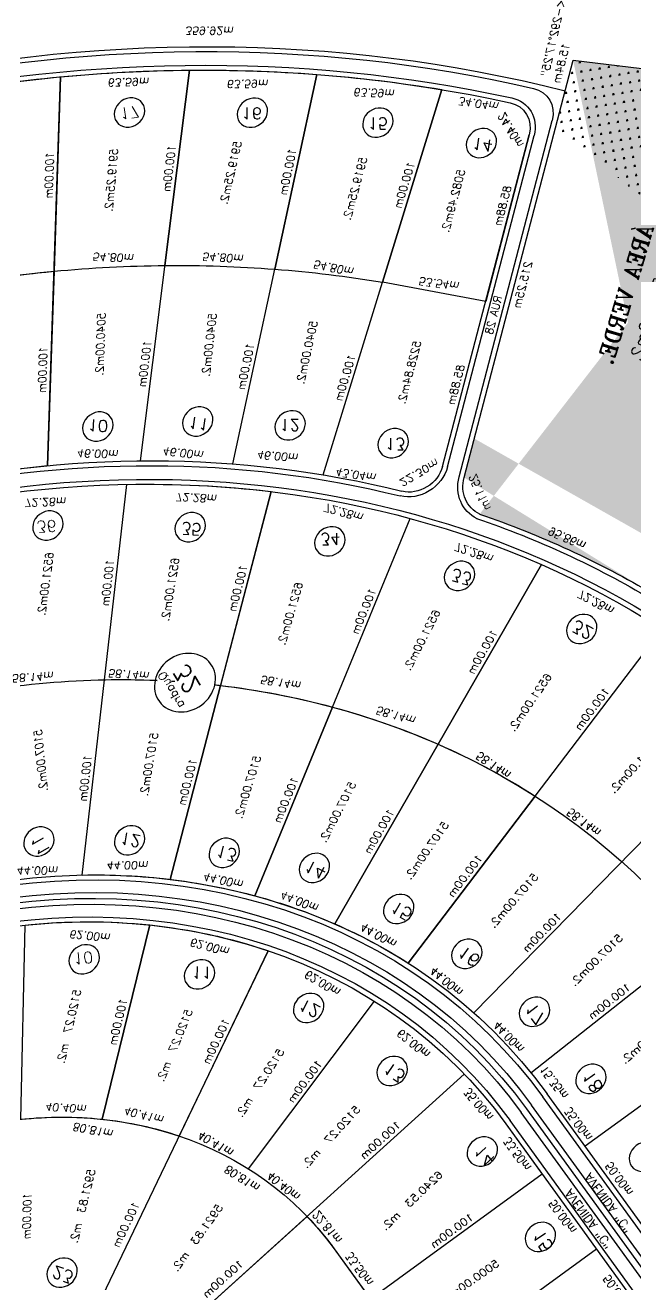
# Model space of a CAD drawing. Extents: x -23785941 to 8798891, y -8418521 to 21897894.
# Drawn here: x -3037335 to -2958047, y 5074218 to 5237635 of the extents above; entities that cross this region are included whole.
import ezdxf
from ezdxf.enums import TextEntityAlignment as Align

# ---------------------------------------------------------------- set-up
doc = ezdxf.new("R2010")
doc.units = 0
doc.header["$MEASUREMENT"] = 0
doc.header["$PDMODE"] = 34
doc.header["$PDSIZE"] = 1
doc.layers.get('0').update_dxf_attribs({"linetype": 'CONTINUOUS'})
for name, color, linetype in [('CALCADA', 3, 'CONTINUOUS'), ('REG60_100', 2, 'CONTINUOUS'), ('RUA', 1, 'CONTINUOUS'), ('VEGE', 102, 'CONTINUOUS'), ('VIEWPORT', 7, 'CONTINUOUS')]:
    doc.layers.add(name, color=color, linetype=linetype)
doc.styles.add('1_5MM', font='romans.shx', dxfattribs={"height": 6})
doc.styles.add('1MM', font='romans.shx', dxfattribs={"height": 4})
doc.styles.add('2MM', font='romans.shx', dxfattribs={"height": 8})
pattern_1 = [(159.495356, (-17588.3454, 15679.0388), (-4.5499744, -2.07309746), [0.9375, -6.1335678]), (114.495356, (-17588.3454, 15679.039), (-4.5499744, -2.0730975), [0.9375, -4.0625]), (204.495356, (-17588.3454, 15679.039), (2.0730975, -4.5499744), [0.9375, -4.0625])]

# ---------------------------------------------------------------- blocks, each defined once
blk = doc.blocks.new('A$C3D774E76')
h = blk.add_hatch()
h.set_pattern_fill('GRASS', color=256, scale=5, angle=69.49536, style=0)
h.set_pattern_definition(pattern_1)
h.paths.add_polyline_path([(-24907.8, -2745.5), (-24931.1, -2770.67), (-24843.05, -2852.2), (-24772.47, -2775.97)])
h.paths.add_polyline_path([(-24896.71, -2800.35), (-24876.78, -2818.2), (-24872.77, -2813.73), (-24892.71, -2795.88)], flags=24)
at = {"layer": 'VEGE'}
h = blk.add_hatch(dxfattribs=at)
h.set_pattern_fill('GRASS', color=256, scale=5, angle=69.49536, style=0)
h.set_pattern_definition(pattern_1)
edge = h.paths.add_edge_path()
edge.add_line((-24784.86, -2612.72), (-24931.1, -2770.67))
edge.add_line((-24671.68, -2667.11), (-24843.05, -2852.2))
edge.add_arc((-24493.06, -2160.84), 523.12, 238.81481, 249.82227)
h = blk.add_hatch(dxfattribs=at)
h.set_pattern_fill('GRASS', color=256, scale=5, angle=69.49536, style=0)
h.set_pattern_definition(pattern_1)
h.paths.add_polyline_path([(-24798.51, -2627.46), (-24931.1, -2770.67), (-24843.05, -2852.2), (-24678.34, -2674.3)])
h.paths.add_polyline_path([(-24812.21, -2742.33), (-24786.08, -2711.17), (-24790.67, -2707.32), (-24816.81, -2738.47)], flags=24)
h.paths.add_polyline_path([(-24842.31, -2750.25), (-24785.88, -2684.98), (-24775.65, -2693.82), (-24832.08, -2759.09)], flags=24)
h.paths.add_polyline_path([(-24857.03, -2700.97), (-24838.46, -2680.92), (-24842.87, -2676.84), (-24861.44, -2696.9)], flags=24)
h.paths.add_polyline_path([(-24762.74, -2761.17), (-24744.17, -2741.11), (-24748.57, -2737.04), (-24767.14, -2757.1)], flags=24)
h.paths.add_polyline_path([(-24896.71, -2800.35), (-24876.78, -2818.2), (-24872.77, -2813.73), (-24892.71, -2795.88)], flags=24)
for p, q in [((-24538.31, -2235.29), (-24642.2, -2406.19)), ((-24503, -2247.4), (-24525.81, -2446.09)), ((-24457.38, -2447.7), (-24458.9, -2247.71)), ((-24407.39, -2447.32), (-24408.9, -2247.33)), ((-24622.26, -2296.2), (-24691.31, -2368.54)), ((-24553.74, -2337.85), (-24586.17, -2432.45)), ((-24491.64, -2347.96), (-24305.15, -2346.55)), ((-24491.64, -2347.96), (-24458.14, -2347.71)), ((-24734.65, -2356.88), (-24889.95, -2482.9)), ((-24704.61, -2388.98), (-24840.6, -2535.63)), ((-24670.34, -2416.51), (-24784.31, -2580.87)), ((-24670.34, -2416.51), (-24727.32, -2498.69)), ((-24632.54, -2438.95), (-24722.2, -2617.73)), ((-24677.37, -2528.34), (-24632.54, -2438.95)), ((-24490.88, -2447.96), (-24317.88, -2446.65)), ((-24490.88, -2447.96), (-24457.38, -2447.7)), ((-24923.53, -2458.09), (-25088.1, -2571.73)), ((-25005.82, -2514.91), (-24923.53, -2458.09)), ((-24591.95, -2455.83), (-24655.52, -2645.46)), ((-24549.38, -2466.82), (-24585.59, -2663.52)), ((-24504.97, -2471.74), (-24512.63, -2671.59)), ((-24212.4, -2469.85), (-24490.7, -2471.96)), ((-24454.19, -2671.69), (-24455.7, -2471.69)), ((-24895.76, -2494.75), (-25049.72, -2622.4)), ((-24727.32, -2498.69), (-24784.31, -2580.87)), ((-24864.88, -2528.82), (-25007.03, -2669.51)), ((-24722.2, -2617.73), (-24677.37, -2528.34)), ((-24831.12, -2560.06), (-24960.37, -2712.68)), ((-24796.55, -2607.68), (-24912.72, -2733.15)), ((-24784.86, -2612.72), (-24931.1, -2770.67)), ((-24854.37, -2670.13), (-24895.74, -2636.37)), ((-24912.72, -2733.15), (-24854.37, -2670.13)), ((-24931.1, -2770.67), (-24843.05, -2852.2))]:
    blk.add_line(p, q)
at = {"color": 100}
for p, q in [((-24199.32, -2454.75), (-24490.82, -2456.96)), ((-24490.79, -2459.96), (-24196.3, -2457.73)), ((-24199.28, -2460.75), (-24490.77, -2462.96))]:
    blk.add_line(p, q, dxfattribs=at)
for points in [[(-24492.4, -2247.96, -0.030482), (-24503, -2247.4), (-24514.41, -2346.74, 0.030478), (-24491.65, -2347.96), (-24458.14, -2347.71), (-24458.9, -2247.71)], [(-24731.2, -2321.24, 0.054037), (-24691.31, -2368.54), (-24622.26, -2296.2, -0.054037), (-24648.26, -2265.38)], [(-24622.26, -2296.2), (-24691.31, -2368.54, 0.054037), (-24642.2, -2406.19), (-24590.26, -2320.74, -0.054037)], [(-24704.61, -2388.98), (-24772.6, -2462.3, 0.035369), (-24727.32, -2498.69), (-24670.34, -2416.51, -0.035369)], [(-24670.34, -2416.51), (-24727.32, -2498.69, 0.035369), (-24677.37, -2528.34), (-24632.54, -2438.95, -0.035369)], [(-24632.54, -2438.95), (-24677.37, -2528.34, 0.035369), (-24623.73, -2550.65), (-24591.95, -2455.83, -0.035369)], [(-25034.93, -2468.51), (-25121.89, -2517.88, 0.021989), (-25088.1, -2571.73), (-25005.82, -2514.91, -0.021989)], [(-25005.82, -2514.91), (-25088.1, -2571.73, 0.021989), (-25049.72, -2622.4), (-24972.74, -2558.57, -0.021989)], [(-24972.74, -2558.57), (-25049.72, -2622.4, 0.021989), (-25007.03, -2669.51), (-24935.95, -2599.17, -0.021989)], [(-24935.95, -2599.17), (-25007.03, -2669.51, 0.021989), (-24960.37, -2712.68), (-24895.74, -2636.37, -0.021989)]]:
    blk.add_lwpolyline(points, format="xyb", close=True)
for points in [[(-24774.73, -2460.32, 0.001768), (-24772.6, -2462.3), (-24704.61, -2388.98, -0.035369), (-24734.65, -2356.88), (-24812.3, -2419.89, 0.015904), (-24795.19, -2439.66, 0.015904)], [(-24795.19, -2439.66, -0.015904), (-24812.3, -2419.89), (-24889.95, -2482.9, 0.035369), (-24840.6, -2535.63), (-24772.6, -2462.3, -0.001768), (-24774.73, -2460.32)], [(-24789.03, -2446.19, -0.001072), (-24790.25, -2444.92, -0.001072)], [(-24790.25, -2444.92, 0.001072), (-24789.03, -2446.19)]]:
    blk.add_lwpolyline(points, format="xyb")
for centre in [(-24568.5, -2238.14), (-24697.43, -2334.11), (-24763.09, -2349.88), (-24653.93, -2373.59), (-24734.53, -2384.58), (-24604.35, -2405.58), (-24698.74, -2416.92), (-24550.25, -2419.62), (-24486.36, -2431.3), (-24430.68, -2429.44), (-24897.37, -2441.54), (-24663.32, -2446.88), (-24618.48, -2467.37), (-24577.16, -2480.65), (-24924.34, -2488.13), (-24530.31, -2490.15), (-24432.1, -2491.28), (-24851.06, -2495.03), (-24483.13, -2492.78), (-24894.53, -2527.42), (-24800.13, -2543.98), (-24863.23, -2561.34), (-24743.59, -2583.5), (-25050.55, -2587.88), (-24822.46, -2595.45), (-24681.36, -2615.01), (-25011.05, -2634.41), (-24966.52, -2679.22), (-24924.47, -2712.71)]:
    blk.add_circle(centre, 7.5)
at = {"color": 5}
blk.add_circle((-24785.23, -2449.6), 15, dxfattribs=at)
for centre, radius, start, end in [((-24493.06, -2160.84), 187.12, 206.41063, 270.43452), ((-24493.06, -2160.84), 287.12, 206.41063, 270.43452), ((-24493.06, -2160.84), 311.12, 206.41063, 270.43452), ((-24493.06, -2160.84), 411.12, 206.41063, 222.70224), ((-24493.06, -2160.84), 511.12, 206.41063, 270.43452), ((-24493.06, -2160.84), 523.12, 206.41063, 234.23747), ((-24493.06, -2160.84), 311.12, 235.26258, 243.36508), ((-24493.06, -2160.84), 523.12, 209.58702, 214.62563), ((-24493.06, -2160.84), 411.12, 223.7081, 223.95372), ((-24493.06, -2160.84), 623.12, 208.65027, 214.62563), ((-24493.06, -2160.84), 411.12, 226.7548, 270.45951), ((-24493.06, -2160.84), 723.12, 206.41063, 232.54333), ((-24573.88, -2479.02), 6.821210263296962e-13, 44.38052, 339.49536), ((-24493.06, -2160.84), 735.12, 206.41063, 234.46291), ((-24493.06, -2160.84), 411.12, 235.26258, 243.36508), ((-24493.06, -2160.84), 411.12, 235.26258, 243.36508), ((-24807.55, -2597.49), 14.99, 317.20508, 54.23747), ((-24771.35, -2625.22), 18.41, 65.74408, 137.20508), ((-24493.06, -2160.84), 523.12, 238.81481, 249.82227), ((-24923.72, -2722.97), 14.99, 232.54333, 317.20508)]:
    blk.add_arc(centre, radius, start, end)
at = {"color": 100}
for radius in [299.12, 296.12, 302.12]:
    blk.add_arc((-24493.06, -2160.84), radius, 206.41063, 270.43452, dxfattribs=at)
for p in [(-24490.79, -2459.96), (-24490.7, -2471.96), (-24798.79, -2585.33), (-24796.55, -2607.68), (-24763.94, -2608.37), (-24784.86, -2612.72), (-24932.83, -2734.87), (-24912.72, -2733.15)]:
    blk.add_point(p)
at = {"layer": 'CALCADA'}
for p, q in [((-24319.36, -2449.16), (-24490.86, -2450.46)), ((-24212.42, -2467.35), (-24490.72, -2469.46)), ((-24786.68, -2611), (-24911.59, -2745.92)), ((-24794.71, -2609.37), (-24910.88, -2734.85))]:
    blk.add_line(p, q, dxfattribs=at)
for centre, radius, start, end in [((-24493.06, -2160.84), 289.62, 206.41063, 270.43452), ((-24493.06, -2160.84), 308.62, 206.41063, 270.43452), ((-24493.06, -2160.84), 520.62, 206.41063, 234.23747), ((-24493.06, -2160.84), 513.62, 206.41063, 270.43452), ((-24493.06, -2160.84), 725.62, 206.41063, 232.54333), ((-24493.06, -2160.84), 732.62, 206.41063, 233.23465), ((-24807.55, -2597.49), 17.49, 317.20508, 54.23747), ((-24771.35, -2625.22), 20.91, 65.78733, 137.20508), ((-24493.06, -2160.84), 520.62, 238.76802, 249.85279), ((-24923.72, -2722.97), 17.49, 232.54333, 317.20508), ((-24922.59, -2735.73), 14.99, 233.23465, 317.20508)]:
    blk.add_arc(centre, radius, start, end, dxfattribs=at)
at = {"layer": 'VIEWPORT'}
blk.add_point((-24490.88, -2447.96), dxfattribs=at)
at = {"style": '1MM'}
for s, rotation, p in [('80.81m', 341.07786, (-24551.48, -2332.72)), ('100.00m', 39.05758, (-24775.99, -2385.28)), ('100.00m', 39.05758, (-24775.99, -2385.28)), ('100.00m', 90.43452, (-24461.76, -2397.73)), ('100.00m', 39.05758, (-24853.64, -2448.29)), ('50.00m', 0.43452, (-24382.41, -2443.13)), ('100.00m', 63.36508, (-24703.36, -2571.23))]:
    blk.add_text(s, height=4, rotation=rotation, dxfattribs=at).set_placement(p, align=Align.MIDDLE)
blk.add_text('29515.12m2.', height=6, rotation=50.0041, dxfattribs=at).set_placement((-24794.21, -2733.39), align=Align.BOTTOM_CENTER)
at = {"attachment_point": 1}
for s, insert, char_height, width, rotation, style in [('23', (-24570.31, -2232.77), 6, 3.251, 329.9996, '1_5MM'), ('10', (-24698.51, -2328.66), 6, 2.438, 305.12872, '1_5MM'), ('11', (-24767.13, -2346.93), 6, 3.251, 4.71761, '1_5MM'), ('11', (-24654.71, -2369.56), 6, 3.251, 311.30121, '1_5MM'), ('12', (-24736.38, -2379.67), 6, 3.251, 320.82304, '1_5MM'), ('12', (-24607.64, -2400.95), 6, 3.251, 336.27968, '1_5MM'), ('13', (-24700.19, -2412.4), 6, 1.625, 324.83286, '1_5MM'), ('13', (-24553.26, -2415.62), 6, 1.625, 342.45945, '1_5MM'), ('14', (-24489.48, -2427.53), 6, 11.198, 355.26506, '1_5MM'), ('15', (-24434.35, -2426.63), 6, 7.465, 2.85322, '1_5MM'), ('36', (-24897.75, -2435.32), 6, 3.251, 306.39065, '1_5MM'), ('14', (-24666.08, -2441.95), 6, 11.198, 336.82006, '1_5MM'), ('15', (-24620.8, -2463.25), 6, 7.465, 339.63664, '1_5MM'), ('16', (-24580.01, -2476.35), 6, 5.226, 344.11277, '1_5MM'), ('10', (-24925.75, -2482.95), 6, 2.438, 313.82754, '1_5MM'), ('17', (-24535.13, -2486.99), 6, 8.212, 0.07022, '1_5MM'), ('18', (-24487.43, -2489.79), 6, 3.942, 1.67589, '1_5MM'), ('35', (-24851.23, -2489.54), 6, 3.251, 315.70251, '1_5MM'), ('11', (-24894.87, -2521.74), 6, 3.251, 318.29587, '1_5MM'), ('34', (-24801.57, -2539.39), 6, 2.438, 309.33388, '1_5MM'), ('12', (-24864.05, -2555.83), 6, 3.251, 309.14328, '1_5MM'), ('17', (-25050.32, -2582.44), 6, 8.212, 302.05372, '1_5MM'), ('33', (-24744.95, -2578.67), 6, 7.631, 325.77714, '1_5MM'), ('13', (-24822.09, -2590.56), 6, 1.625, 309.70741, '1_5MM'), ('32', (-24684.5, -2610.17), 6, 4.927, 336.69276, '1_5MM'), ('16', (-25011.73, -2628.53), 6, 5.226, 310.61352, '1_5MM'), ('15', (-24966.85, -2673.52), 6, 7.465, 310.70451, '1_5MM'), ('\\Fromant.shx;ÁREA VERDE.', (-24839.49, -2750.04), 8, 160.578, 49.15431, '2MM'), ('14', (-24925.02, -2707.26), 6, 11.198, 318.54808, '1_5MM')]:
    blk.add_mtext(s, dxfattribs=dict(at, insert=insert, char_height=char_height, width=width, rotation=rotation, style=style))
at = {"color": 1, "insert": (-24797.6, -2441.21), "char_height": 4, "attachment_point": 1, "rotation": 5.03393, "style": '1MM'}
blk.add_mtext('Quadra', dxfattribs=at)
at = {"color": 1, "insert": (-24794.73, -2447.99), "char_height": 8, "width": 20.682, "attachment_point": 1, "rotation": 5.03393, "style": '2MM'}
blk.add_mtext('32', dxfattribs=at)
at = {"layer": 'REG60_100', "style": '1MM'}
for s, rotation, p in [('100.00m', 33.96119, (-24604.56, -2240.76)), ('100.00m', 58.70563, (-24569, -2275.98)), ('40.40m', 313.90282, (-24638.54, -2285.87)), ('80.81m', 321.22255, (-24620.14, -2289.83)), ('100.00m', 83.84632, (-24514.28, -2297.5)), ('40.41m', 324.23962, (-24610.36, -2313.27)), ('100.00m', 46.33341, (-24659.67, -2329.61)), ('40.41m', 339.39344, (-24575, -2332.33)), ('44.00m', 310.03985, (-24750.77, -2341.37)), ('62.00m', 315.54201, (-24705.57, -2342.97)), ('40.40m', 347.26397, (-24534.96, -2346.2)), ('100.00m', 58.70563, (-24619.65, -2361.39)), ('22.81m', 356.9423, (-24503.24, -2351.35)), ('33.50m', 0.43369, (-24474.87, -2351.83)), ('44.00m', 310.01224, (-24724.19, -2376.97)), ('100.00m', 71.07786, (-24573.74, -2383.85)), ('100.00m', 39.05758, (-24775.99, -2385.28)), ('62.00m', 324.85922, (-24662.33, -2385.28)), ('58.14m', 305.87762, (-24836.29, -2393.7)), ('100.00m', 83.45008, (-24524.08, -2395.96)), ('100.00m', 90.43452, (-24461.76, -2397.73)), ('44.00m', 322.23655, (-24686.82, -2408.95)), ('62.00m', 340.09139, (-24610.46, -2417.74)), ('100.00m', 47.16008, (-24741.54, -2422.92)), ('58.14m', 314.41363, (-24806.57, -2430.76)), ('44.00m', 331.2246, (-24653.29, -2431.91)), ('62.00m', 347.26397, (-24555.11, -2435.37)), ('72.28m', 308.00488, (-24908.18, -2447.32)), ('100.00m', 39.05758, (-24853.64, -2448.29)), ('35.00m', 356.94202, (-24508.13, -2443.03)), ('33.50m', 0.43397, (-24474.16, -2443.83)), ('50.00m', 0.43452, (-24432.41, -2443.51)), ('100.00m', 55.26258, (-24702.12, -2455.32)), ('44.00m', 337.98418, (-24613.3, -2452.35)), ('44.00m', 347.90647, (-24571.68, -2465.18)), ('100.00m', 63.36508, (-24658.53, -2481.85)), ('44.00m', 353.68786, (-24527.62, -2473.26)), ('100.00m', 34.62563, (-24966.94, -2483.2)), ('46.00m', 311.6344, (-24912.41, -2480.7)), ('15.35m', 359.12008, (-24493.39, -2477.79)), ('35.00m', 0.43452, (-24467.6, -2475.34)), ('50.00m', 0.43452, (-24430.68, -2475.5)), ('58.14m', 319.5499, (-24754.31, -2486.07)), ('100.00m', 47.16008, (-24809.53, -2496.24)), ('100.00m', 71.46758, (-24611.63, -2501.96)), ('72.28m', 313.10897, (-24861.64, -2505.71)), ('46.00m', 316.37229, (-24885.24, -2513.24)), ('100.00m', 79.57008, (-24562.37, -2515.27)), ('58.14m', 325.9663, (-24703.18, -2520.51)), ('100.00m', 87.80591, (-24510.88, -2521.54)), ('100.00m', 39.66425, (-24936.8, -2523.58)), ('100.00m', 55.26258, (-24759.1, -2537.5)), ('100.00m', 34.62563, (-25049.23, -2540.03)), ('54.80m', 312.50558, (-24992.61, -2541.42)), ('46.00m', 314.61792, (-24853.63, -2548.19)), ('58.14m', 343.13265, (-24650.32, -2543.39)), ('100.00m', 44.70286, (-24903.23, -2561.15)), ('72.28m', 325.88367, (-24808.06, -2557.37)), ('100.00m', 63.36508, (-24703.36, -2571.23)), ('58.14m', 345.51869, (-24596.61, -2561.78)), ('43.04m', 318.89257, (-24820.49, -2572.61)), ('54.80m', 313.69323, (-24957.35, -2582.92)), ('100.00m', 39.66425, (-25013.78, -2587.41)), ('63.59m', 308.83212, (-25063.92, -2596.2)), ('100.00m', 49.74147, (-24866.48, -2595.63)), ('22.30m', 276.3584, (-24801.33, -2597.13)), ('72.28m', 329.31369, (-24748.81, -2595.51)), ('100.00m', 71.46758, (-24643.42, -2596.78)), ('54.80m', 321.6239, (-24917.38, -2621.95)), ('25.11m', 11.47452, (-24773.53, -2614.5)), ('100.00m', 44.70286, (-24974.3, -2631.49)), ('72.28m', 337.41619, (-24688.24, -2627.81)), ('359.92m', 310.4375, (-25060.22, -2641.21)), ('85.88m', 47.20452, (-24827.94, -2635.7)), ('95.86m', 333.49292, (-24725.18, -2634.84)), ('63.59m', 309.57721, (-25024.98, -2640.85)), ('53.54m', 318.0165, (-24876.82, -2657.6)), ('100.00m', 49.74147, (-24931.11, -2671.94)), ('63.59m', 312.80339, (-24980.49, -2686.27)), ('215.25m', 47.20508, (-24849.95, -2688.91)), ('85.88m', 47.20508, (-24890.62, -2703.4)), ('34.04m', 318.61372, (-24942.27, -2722.8)), ('24.40m', 4.87425, (-24920.79, -2727.46)), ('15.84m', 47.20508, (-24933.79, -2765.48))]:
    blk.add_text(s, height=4, rotation=rotation, dxfattribs=at).set_placement(p, align=Align.MIDDLE)
for s, rotation, p in [('5921.83  m2.', 46.48696, (-24588.35, -2266.55)), ('5921.83  m2.', 69.49536, (-24537.28, -2300.08)), ('5120.27  m2.', 45.51264, (-24670.77, -2311.62)), ('5120.27  m2.', 55.22813, (-24628.36, -2345.97)), ('5120.27  m2.', 66.54943, (-24584.43, -2367.32)), ('5107.00m2.', 27.62372, (-24796.02, -2375.83)), ('5120.27  m2.', 77.51391, (-24538.11, -2378.62)), ('6240.53  m2.', 81.60098, (-24484.52, -2391.28)), ('5000.00m2.', 91.55646, (-24430.64, -2389.95)), ('5107.00m2.', 42.10164, (-24758.99, -2415.37)), ('6521.00m2.', 40.31063, (-24870.57, -2426.57)), ('5107.00m2.', 50.00333, (-24717.17, -2446.08)), ('6521.00m2.', 42.10173, (-24828.16, -2472.28)), ('5107.00m2.', 60.55133, (-24677.28, -2472.7)), ('5107.00m2.', 68.92428, (-24631.81, -2495.37)), ('6521.00m2.', 48.77322, (-24778.96, -2510.7)), ('5107.00m2.', 75.81887, (-24582.18, -2513.94)), ('5040.00m2.', 34.80671, (-24957.27, -2514.59)), ('5107.00m2.', 80.66235, (-24529.79, -2528.48)), ('5241.00m2.', 84.69056, (-24478.81, -2525.88)), ('5040.00m2.', 39.08696, (-24921.91, -2555.48)), ('6521.00m2.', 60.55133, (-24724.95, -2552.74)), ('5919.25m2.', 37.70017, (-25024.87, -2564.45)), ('6521.00m2.', 68.32312, (-24663.07, -2575.98)), ('5040.00m2.', 45.03908, (-24887.08, -2590.2)), ('6521.00m2.', 78.0249, (-24601.58, -2597.15)), ('5919.25m2.', 45.6077, (-24989.5, -2611.46)), ('5228.84m2.', 47.10923, (-24845.56, -2623.35)), ('5919.25m2.', 47.85732, (-24942.73, -2654.07)), ('5082.49m2.', 47.40649, (-24905.94, -2687.87))]:
    blk.add_text(s, height=4, rotation=rotation, dxfattribs=at).set_placement(p, align=Align.BOTTOM_CENTER)
at = {"layer": 'RUA', "style": '1MM'}
blk.add_text('<-292%%d17\'25"', height=4, rotation=44.97861, dxfattribs=at).set_placement((-24947.37, -2769.44), align=Align.MIDDLE)
at = {"layer": 'RUA', "char_height": 4, "attachment_point": 1, "style": '1_5MM'}
for s, insert, width, rotation in [('\\Fromant.shx;AVENIDA "C"', (-24441.91, -2450.69), 1478.691, 359.87015), ('\\Fromant.shx;AVENIDA "C"', (-24442.74, -2462.6), 1478.691, 359.87015), ('RUA 28', (-24854.3, -2675.32), 808.839, 47.07176)]:
    blk.add_mtext(s, dxfattribs=dict(at, insert=insert, width=width, rotation=rotation))

msp = doc.modelspace()

# ---------------------------------------------------------------- block references
at = {"linetype": 'Continuous', "xscale": 240.4782668173248, "yscale": -275.6364145158877, "zscale": 240.4782668173248, "rotation": 306.4169145854838}
msp.add_blockref('A$C3D774E76', (-21555, -44868), dxfattribs=at)

doc.saveas('drawing.dxf')
